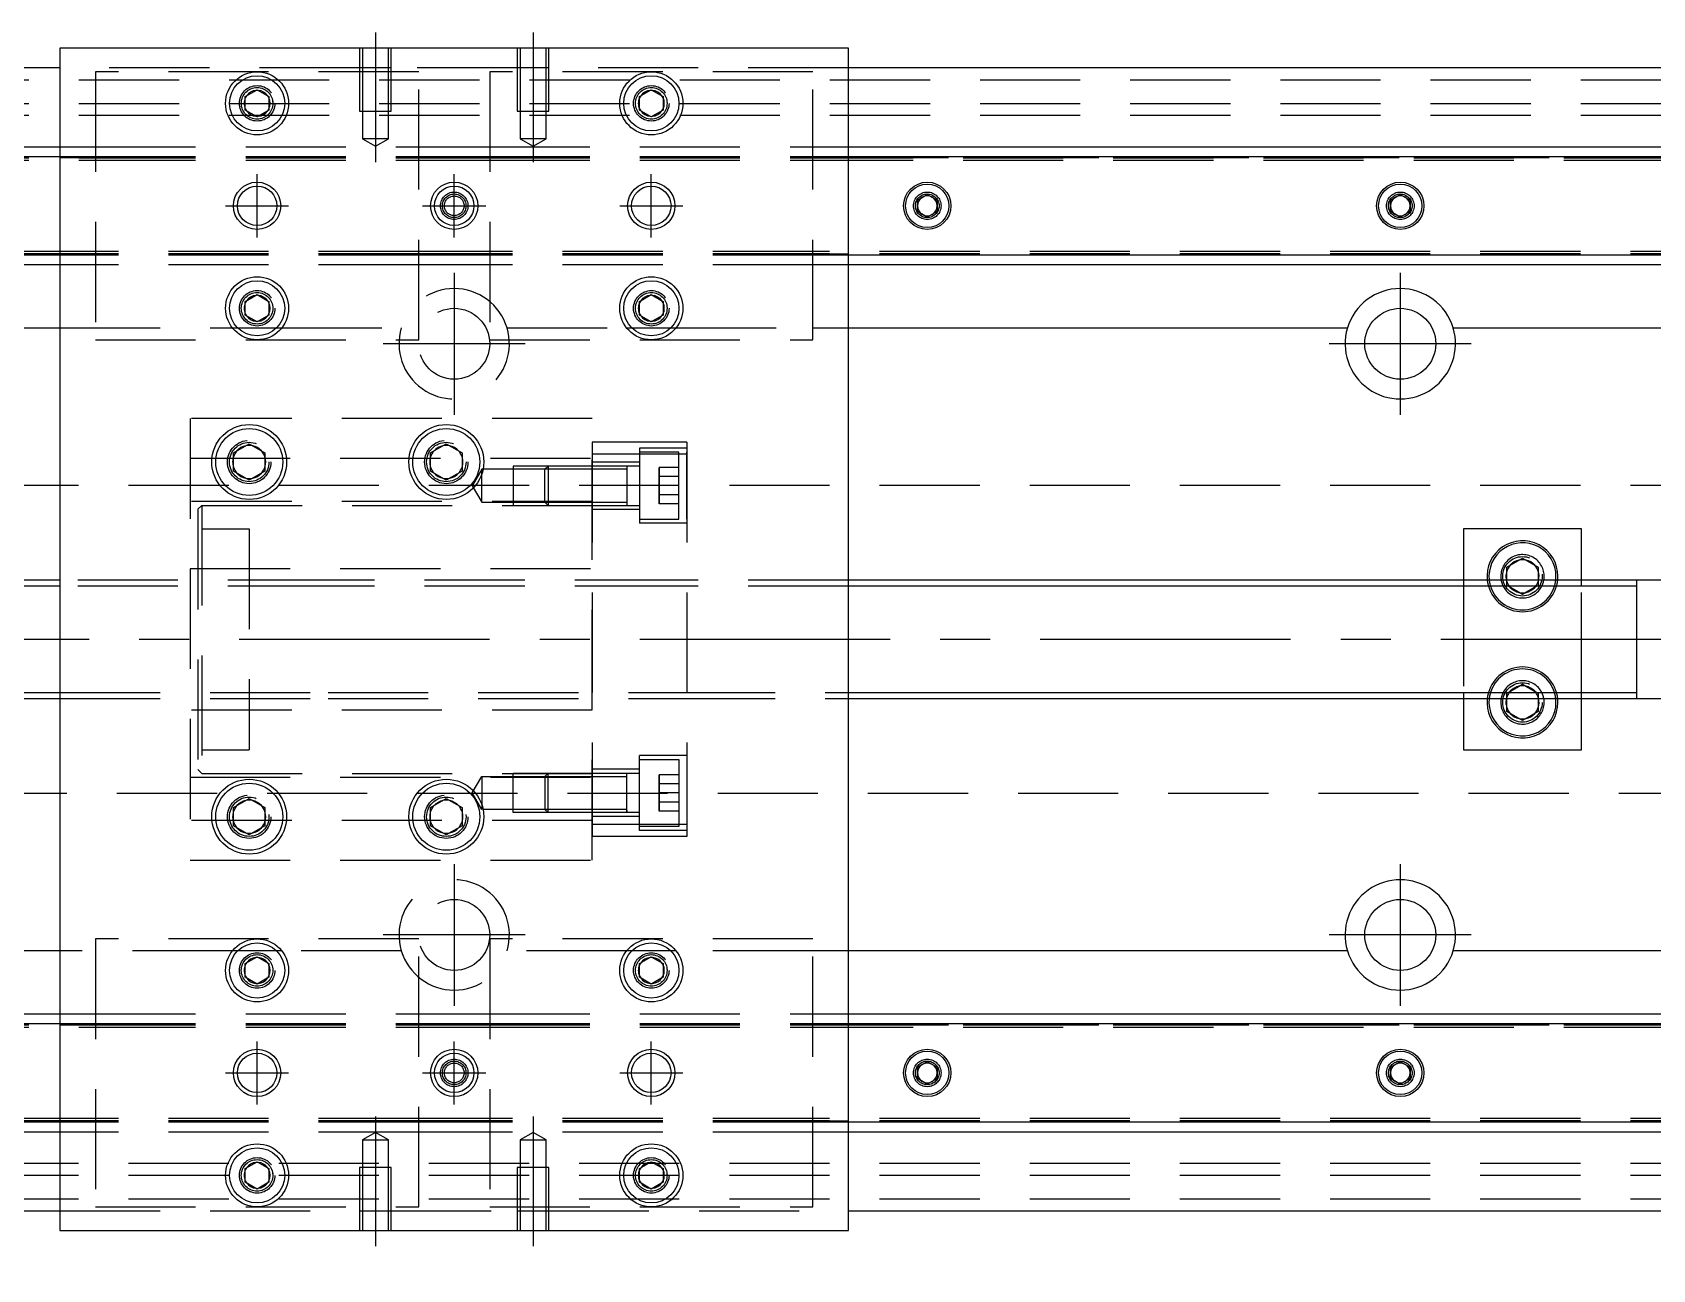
# Model space of a CAD drawing. Extents: x -10 to 605, y -262 to 77.
# Drawn here: x 146.5 to 352, y -80 to 77 of the extents above; entities that cross this region are included whole.
import ezdxf

# ---------------------------------------------------------------- set-up
doc = ezdxf.new("R2010")
doc.units = 0
doc.linetypes.add('CENTER', pattern=[50.8, 31.75, -6.35, 6.35, -6.35])
doc.linetypes.add('DASHED', pattern=[19.05, 12.7, -6.35])
doc.layers.get('0').update_dxf_attribs({"linetype": 'CONTINUOUS'})
doc.layers.add('CENTER', color=1, linetype='CENTER')

# ---------------------------------------------------------------- blocks, each defined once
blk = doc.blocks.new('A$C5D0E08E6')
at = {"layer": 'CENTER', "color": 1, "linetype": 'CENTER'}
for p, q in [((0, 84), (0, 66)), ((9, 75), (-9, 75)), ((0, 9), (0, -9)), ((9, 0), (-9, 0)), ((0, -148.95), (0, -180.95))]:
    blk.add_line(p, q, dxfattribs=at)

msp = doc.modelspace()

# ---------------------------------------------------------------- linework, layer by layer
at = {"color": 7, "linetype": 'CONTINUOUS'}
for p, q in [((150, 75), (150, -75)), ((250, 75), (150, 75)), ((250, -75), (250, 75)), ((150, 72.5), (0, 72.5)), ((400, 72.5), (250, 72.5)), ((173.5, 68.866026), (175, 69.73205)), ((173.5, 67.133974), (173.5, 68.866026)), ((175, 69.73205), (176.5, 68.866026)), ((176.5, 68.866026), (176.5, 67.133974)), ((223.5, 68.866026), (225, 69.73205)), ((223.5, 67.133974), (223.5, 68.866026)), ((225, 69.73205), (226.5, 68.866026)), ((226.5, 68.866026), (226.5, 67.133974)), ((175, 66.26795), (173.5, 67.133974)), ((176.5, 67.133974), (175, 66.26795)), ((225, 66.26795), (223.5, 67.133974)), ((226.5, 67.133974), (225, 66.26795)), ((0, 62.5), (150, 62.5)), ((250, 62.5), (400, 62.5)), ((0, 61.247728), (150, 61.247728)), ((250, 61.247728), (400, 61.247728)), ((258.75, 55.721688), (260, 56.443376)), ((258.75, 54.278312), (258.75, 55.721688)), ((260, 56.443376), (261.25, 55.721688)), ((261.25, 55.721688), (261.25, 54.278312)), ((318.75, 55.721688), (320, 56.443376)), ((318.75, 54.278312), (318.75, 55.721688)), ((320, 56.443376), (321.25, 55.721688)), ((321.25, 55.721688), (321.25, 54.278312)), ((260, 53.556624), (258.75, 54.278312)), ((261.25, 54.278312), (260, 53.556624)), ((320, 53.556624), (318.75, 54.278312)), ((321.25, 54.278312), (320, 53.556624)), ((150, 48.752272), (0, 48.752272)), ((150, 47.5), (0, 47.5)), ((400, 48.752272), (250, 48.752272)), ((400, 47.5), (250, 47.5)), ((173.5, 42.866026), (175, 43.73205)), ((175, 43.73205), (176.5, 42.866026)), ((223.5, 42.866026), (225, 43.73205)), ((225, 43.73205), (226.5, 42.866026)), ((173.5, 41.133974), (173.5, 42.866026)), ((175, 40.26795), (173.5, 41.133974)), ((176.5, 41.133974), (175, 40.26795)), ((176.5, 42.866026), (176.5, 41.133974)), ((223.5, 41.133974), (223.5, 42.866026)), ((225, 40.26795), (223.5, 41.133974)), ((226.5, 41.133974), (225, 40.26795)), ((226.5, 42.866026), (226.5, 41.133974)), ((86.708204, 39.5), (150, 39.5)), ((250, 39.5), (313.291796, 39.5)), ((326.708204, 39.5), (400, 39.5)), ((172, 23.6547), (174, 24.809402)), ((174, 24.809402), (176, 23.6547)), ((197, 23.6547), (199, 24.809402)), ((199, 24.809402), (201, 23.6547)), ((172, 21.3453), (172, 23.6547)), ((176, 23.6547), (176, 21.3453)), ((197, 21.3453), (197, 23.6547)), ((201, 23.6547), (201, 21.3453)), ((174, 20.190598), (172, 21.3453)), ((176, 21.3453), (174, 20.190598)), ((199, 20.190598), (197, 21.3453)), ((201, 21.3453), (199, 20.190598)), ((343, 14), (328, 14)), ((328, 14), (328, 7.5)), ((343, 7.5), (343, 14)), ((333.5, 9.1547), (335.5, 10.309402)), ((335.5, 10.309402), (337.5, 9.1547)), ((333.5, 7.5), (333.5, 9.1547)), ((337.5, 9.1547), (337.5, 7.5)), ((150, 7.5), (40.5, 7.5)), ((350, 7.5), (250, 7.5)), ((350, 7.5), (349.995, 7.5)), ((350, -7.500006), (350, 7.500006)), ((350, 6.75), (350, 7.500006)), ((350, 6.951128), (350, 7.5)), ((355, 7.5), (350, 7.5)), ((350.005, 7.5), (350, 7.5)), ((350, -6.951128), (350, 6.951128)), ((350, -6.75), (350, 6.75)), ((40.5, -7.5), (150, -7.5)), ((250, -7.5), (350, -7.5)), ((328, -7.5), (328, -14)), ((333.5, -9.1547), (333.5, -7.5)), ((337.5, -7.5), (337.5, -9.1547)), ((343, -14), (343, -7.5)), ((349.995, -7.5), (350, -7.5)), ((350, -7.500006), (350, -6.75)), ((350, -7.5), (350, -6.951128)), ((350, -7.5), (355, -7.5)), ((350, -7.5), (350.005, -7.5)), ((335.5, -10.309402), (333.5, -9.1547)), ((337.5, -9.1547), (335.5, -10.309402)), ((328, -14), (343, -14)), ((172, -21.3453), (174, -20.190598)), ((174, -20.190598), (176, -21.3453)), ((197, -21.3453), (199, -20.190598)), ((199, -20.190598), (201, -21.3453)), ((172, -23.6547), (172, -21.3453)), ((176, -21.3453), (176, -23.6547)), ((197, -23.6547), (197, -21.3453)), ((201, -21.3453), (201, -23.6547)), ((174, -24.809402), (172, -23.6547)), ((176, -23.6547), (174, -24.809402)), ((199, -24.809402), (197, -23.6547)), ((201, -23.6547), (199, -24.809402)), ((150, -39.5), (86.708204, -39.5)), ((173.5, -41.133974), (175, -40.26795)), ((175, -40.26795), (176.5, -41.133974)), ((223.5, -41.133974), (225, -40.26795)), ((225, -40.26795), (226.5, -41.133974)), ((313.291796, -39.5), (250, -39.5)), ((400, -39.5), (326.708204, -39.5)), ((173.5, -42.866026), (173.5, -41.133974)), ((175, -43.73205), (173.5, -42.866026)), ((176.5, -42.866026), (175, -43.73205)), ((176.5, -41.133974), (176.5, -42.866026)), ((223.5, -42.866026), (223.5, -41.133974)), ((225, -43.73205), (223.5, -42.866026)), ((226.5, -42.866026), (225, -43.73205)), ((226.5, -41.133974), (226.5, -42.866026)), ((0, -47.5), (150, -47.5)), ((0, -48.752272), (150, -48.752272)), ((250, -47.5), (400, -47.5)), ((250, -48.752272), (400, -48.752272)), ((258.75, -54.278312), (260, -53.556624)), ((258.75, -55.721688), (258.75, -54.278312)), ((260, -53.556624), (261.25, -54.278312)), ((261.25, -54.278312), (261.25, -55.721688)), ((318.75, -54.278312), (320, -53.556624)), ((318.75, -55.721688), (318.75, -54.278312)), ((320, -53.556624), (321.25, -54.278312)), ((321.25, -54.278312), (321.25, -55.721688)), ((260, -56.443376), (258.75, -55.721688)), ((261.25, -55.721688), (260, -56.443376)), ((320, -56.443376), (318.75, -55.721688)), ((321.25, -55.721688), (320, -56.443376)), ((150, -61.247728), (0, -61.247728)), ((400, -61.247728), (250, -61.247728)), ((150, -62.5), (0, -62.5)), ((400, -62.5), (250, -62.5)), ((173.5, -67.133974), (175, -66.26795)), ((173.5, -68.866026), (173.5, -67.133974)), ((175, -66.26795), (176.5, -67.133974)), ((176.5, -67.133974), (176.5, -68.866026)), ((223.5, -67.133974), (225, -66.26795)), ((223.5, -68.866026), (223.5, -67.133974)), ((225, -66.26795), (226.5, -67.133974)), ((226.5, -67.133974), (226.5, -68.866026)), ((175, -69.73205), (173.5, -68.866026)), ((176.5, -68.866026), (175, -69.73205)), ((225, -69.73205), (223.5, -68.866026)), ((226.5, -68.866026), (225, -69.73205)), ((0, -72.5), (150, -72.5)), ((250, -72.5), (400, -72.5)), ((150, -75), (250, -75))]:
    msp.add_line(p, q, dxfattribs=at)
at = {"color": 3, "linetype": 'DASHED'}
for p, q in [((188.000006, 75), (188.000006, 67)), ((188.35, 75), (188.35, 67)), ((191.65, 67), (191.65, 75)), ((191.999994, 67), (191.999994, 75)), ((208.000006, 75), (208.000006, 67)), ((208.35, 75), (208.35, 67)), ((211.65, 67), (211.65, 75)), ((211.999994, 67), (211.999994, 75)), ((188.000006, 72.5), (150, 72.5)), ((195.5, 72), (154.5, 72)), ((154.5, 72), (154.5, 38)), ((191.999994, 72.5), (188.000006, 72.5)), ((208.000006, 72.5), (191.999994, 72.5)), ((195.5, 38), (195.5, 72)), ((204.5, 72), (204.5, 38)), ((245.5, 72), (204.5, 72)), ((211.999994, 72.5), (208.000006, 72.5)), ((250, 72.5), (211.999994, 72.5)), ((245.5, 38), (245.5, 72)), ((0, 71), (400, 71)), ((0, 68), (400, 68)), ((176.973226, 68.326156), (177, 68)), ((226.973226, 68.326156), (227, 68)), ((0, 66.5), (400, 66.5)), ((188.000006, 67), (191.999994, 67)), ((188.35, 67), (188.35, 63.5)), ((191.65, 63.5), (191.65, 67)), ((208.000006, 67), (211.999994, 67)), ((208.35, 67), (208.35, 63.5)), ((211.65, 63.5), (211.65, 67)), ((150, 62.5), (154.5, 62.5)), ((154.5, 62.5), (195.5, 62.5)), ((191.65, 63.5), (188.35, 63.5)), ((188.35, 63.5), (190, 62.547372)), ((190, 62.547372), (191.65, 63.5)), ((195.5, 62.5), (204.5, 62.5)), ((204.5, 62.5), (245.5, 62.5)), ((211.65, 63.5), (208.35, 63.5)), ((208.35, 63.5), (210, 62.547372)), ((210, 62.547372), (211.65, 63.5)), ((245.5, 62.5), (250, 62.5)), ((0, 61.1147), (150, 61.1147)), ((0, 61.1), (154.5, 61.1)), ((0, 60.8), (154.5, 60.8)), ((150, 61.247728), (154.5, 61.247728)), ((150, 61.1147), (154.5, 61.1147)), ((154.5, 61.247728), (195.5, 61.247728)), ((154.5, 61.1147), (195.5, 61.1147)), ((154.5, 61.1), (195.5, 61.1)), ((154.5, 60.8), (195.5, 60.8)), ((195.5, 61.247728), (204.5, 61.247728)), ((195.5, 61.1147), (204.5, 61.1147)), ((195.5, 61.1), (204.5, 61.1)), ((195.5, 60.8), (204.5, 60.8)), ((204.5, 61.247728), (245.5, 61.247728)), ((204.5, 61.1147), (245.5, 61.1147)), ((204.5, 61.1), (245.5, 61.1)), ((204.5, 60.8), (245.5, 60.8)), ((245.5, 61.247728), (250, 61.247728)), ((245.5, 61.1147), (250, 61.1147)), ((245.5, 61.1), (400, 61.1)), ((245.5, 60.8), (400, 60.8)), ((250, 61.1147), (400, 61.1147)), ((258.5, 55), (258.52041, 55.24661)), ((318.5, 55), (318.52041, 55.24661)), ((154.5, 49.2), (0, 49.2)), ((154.5, 48.9), (0, 48.9)), ((150, 48.8853), (0, 48.8853)), ((154.5, 48.8853), (150, 48.8853)), ((154.5, 48.752272), (150, 48.752272)), ((154.5, 47.5), (150, 47.5)), ((195.5, 49.2), (154.5, 49.2)), ((195.5, 48.9), (154.5, 48.9)), ((195.5, 48.8853), (154.5, 48.8853)), ((195.5, 48.752272), (154.5, 48.752272)), ((195.5, 47.5), (154.5, 47.5)), ((204.5, 49.2), (195.5, 49.2)), ((204.5, 48.9), (195.5, 48.9)), ((204.5, 48.8853), (195.5, 48.8853)), ((204.5, 48.752272), (195.5, 48.752272)), ((204.5, 47.5), (195.5, 47.5)), ((245.5, 49.2), (204.5, 49.2)), ((245.5, 48.9), (204.5, 48.9)), ((245.5, 48.8853), (204.5, 48.8853)), ((245.5, 48.752272), (204.5, 48.752272)), ((245.5, 47.5), (204.5, 47.5)), ((400, 49.2), (245.5, 49.2)), ((400, 48.9), (245.5, 48.9)), ((250, 48.8853), (245.5, 48.8853)), ((250, 48.752272), (245.5, 48.752272)), ((250, 47.5), (245.5, 47.5)), ((400, 48.8853), (250, 48.8853)), ((173, 42), (173.030168, 42.346066)), ((226.973226, 42.326156), (227, 42)), ((150, 39.5), (171.877502, 39.5)), ((171.877502, 39.5), (172.55051, 39.5)), ((172.55051, 39.5), (177.44949, 39.5)), ((177.44949, 39.5), (178.122498, 39.5)), ((178.122498, 39.5), (193.291796, 39.5)), ((206.708204, 39.5), (221.877502, 39.5)), ((221.877502, 39.5), (222.55051, 39.5)), ((222.55051, 39.5), (227.44949, 39.5)), ((227.44949, 39.5), (228.122498, 39.5)), ((228.122498, 39.5), (245.5, 39.5)), ((245.5, 39.5), (250, 39.5)), ((154.5, 38), (195.5, 38)), ((204.5, 38), (245.5, 38)), ((166.5, 28), (166.5, -28)), ((217.5, 28), (166.5, 28)), ((217.5, -28), (217.5, 28)), ((217.5, 25), (217.5, -25)), ((229.5, 25), (217.5, 25)), ((229.5, 25), (229.5, -25)), ((166.5, 23), (217.5, 23)), ((171.5, 22.5), (171.512884, 22.753488)), ((196.5, 22.5), (196.52689, 22.865682)), ((229.5, 23.49468), (217.5, 23.49468)), ((223.5, 24.235572), (223.5, 14.735572)), ((229.5, 24.235572), (223.5, 24.235572)), ((228.5, 23.735571), (223.5, 23.735571)), ((228.5, 15.235572), (228.5, 23.735572)), ((229.5, 15.235571), (229.5, 23.735571)), ((203.500001, 21.585571), (202.287565, 19.485571)), ((209.4, 21.585571), (203.5, 21.585571)), ((203.500001, 17.385571), (203.500001, 21.585571)), ((212.4, 21.985565), (207.5, 21.985565)), ((207.5, 21.971141), (207.5, 16.985576)), ((212, 21.585571), (209.4, 21.585571)), ((211.9, 21.985571), (211.5, 21.585571)), ((211.5, 17.385571), (211.5, 21.585571)), ((211.9, 21.985571), (211.9, 16.985571)), ((221.9, 21.585571), (212, 21.585571)), ((223.5, 21.985565), (212.4, 21.985565)), ((223.5, 22.485571), (217.5, 22.485571)), ((221.9, 21.985571), (221.9, 16.985571)), ((226, 20.640272), (226, 21.794972)), ((226, 21.794972), (226, 20.640272)), ((228.5, 21.794972), (226, 21.794972)), ((228.5, 20.640272), (226, 20.640272)), ((226, 18.330872), (226, 20.640272)), ((226, 20.640272), (226, 18.330872)), ((400, 19.5), (61.969694, 19.5)), ((202.287565, 19.485571), (203.500001, 17.385571)), ((217.5, 17.5), (166.5, 17.5)), ((167.5, 16.5), (168, 17)), ((167.5, 16.5), (167.5, -16.5)), ((168, 17), (218, 17)), ((168, 17), (168, -17)), ((203.500001, 17.385571), (209.4, 17.385571)), ((207.5, 16.985575), (212.4, 16.985575)), ((209.4, 17.385571), (212, 17.385571)), ((211.5, 17.385571), (211.9, 16.985571)), ((212, 17.385571), (221.9, 17.385571)), ((212.4, 16.985575), (223.5, 16.985575)), ((223.5, 16.485571), (217.5, 16.485571)), ((228.5, 18.330872), (226, 18.330872)), ((226, 17.17617), (226, 18.330872)), ((226, 18.330872), (226, 17.17617)), ((228.5, 17.17617), (226, 17.17617)), ((223.5, 15.235572), (228.5, 15.235572)), ((229.5, 14.735572), (223.5, 14.735572)), ((168, 14), (174, 14)), ((174, 14), (174, -14)), ((166.5, 9), (217.5, 9)), ((337.983582, 8.286038), (338, 8)), ((184, 7.5), (150, 7.5)), ((184, 6.75), (150, 6.75)), ((228, 7.5), (184, 7.5)), ((228, 6.75), (184, 6.75)), ((250, 7.5), (228, 7.5)), ((250, 6.75), (228, 6.75)), ((328, 7.5), (328, 6.75)), ((328, 6.75), (328, -6.75)), ((333.5, 6.8453), (333.5, 7.5)), ((333.665064, 6.75), (333.5, 6.8453)), ((335.5, 5.690598), (333.665064, 6.75)), ((337.334936, 6.75), (335.5, 5.690598)), ((337.5, 6.8453), (337.334936, 6.75)), ((337.5, 7.5), (337.5, 6.8453)), ((343, 6.75), (343, 7.5)), ((343, -6.75), (343, 6.75)), ((333.665064, -6.75), (335.5, -5.690598)), ((335.5, -5.690598), (337.334936, -6.75)), ((150, -6.75), (184, -6.75)), ((150, -7.5), (184, -7.5)), ((184, -6.75), (228, -6.75)), ((184, -7.5), (228, -7.5)), ((228, -6.75), (250, -6.75)), ((228, -7.5), (250, -7.5)), ((328, -6.75), (328, -7.5)), ((333, -8), (333.018502, -7.696412)), ((333.5, -6.8453), (333.665064, -6.75)), ((333.5, -7.5), (333.5, -6.8453)), ((337.334936, -6.75), (337.5, -6.8453)), ((337.5, -6.8453), (337.5, -7.5)), ((343, -7.5), (343, -6.75)), ((217.5, -9), (166.5, -9)), ((168, -14), (174, -14)), ((223.5, -24.235572), (223.5, -14.735572)), ((229.5, -14.735572), (223.5, -14.735572)), ((223.5, -15.235571), (228.5, -15.235571)), ((228.5, -15.235571), (228.5, -23.735571)), ((166.5, -17.5), (217.5, -17.5)), ((168, -17), (167.5, -16.5)), ((168, -17), (217.5, -17)), ((202.287565, -19.485571), (203.500001, -17.385571)), ((203.500001, -17.385571), (203.500001, -21.585571)), ((203.500001, -17.385571), (209.4, -17.385571)), ((207.5, -21.985566), (207.5, -16.985575)), ((207.5, -16.985575), (212.4, -16.985575)), ((209.4, -17.385571), (212, -17.385571)), ((211.499979, -17.385571), (211.899979, -16.985571)), ((211.499979, -17.385571), (211.499979, -21.585571)), ((211.899979, -21.985571), (211.899979, -16.985571)), ((212, -17.385571), (221.9, -17.385572)), ((212.4, -16.985575), (223.5, -16.985575)), ((223.5, -16.485572), (217.5, -16.485572)), ((221.9, -21.985571), (221.9, -16.985571)), ((226, -18.330872), (226, -17.17617)), ((226, -17.17617), (226, -18.330872)), ((228.5, -17.17617), (226, -17.17617)), ((228.5, -18.330872), (226, -18.330872)), ((226, -20.640272), (226, -18.330872)), ((226, -18.330872), (226, -20.640272)), ((61.969694, -19.5), (400, -19.5)), ((203.500001, -21.585571), (202.287565, -19.485571)), ((228.5, -19.485571), (226, -19.485571)), ((176.483582, -22.213962), (176.5, -22.5)), ((201.483582, -22.213962), (201.5, -22.5)), ((209.4, -21.585571), (203.66115, -21.585571)), ((212.4, -21.985565), (207.5, -21.985565)), ((212, -21.585571), (209.4, -21.585571)), ((211.899979, -21.985571), (211.499979, -21.585571)), ((221.9, -21.585571), (212, -21.585571)), ((223.5, -21.985565), (212.4, -21.985565)), ((223.5, -22.485572), (217.5, -22.485572)), ((221.9, -21.728173), (221.9, -21.985571)), ((228.5, -20.640272), (226, -20.640272)), ((226, -21.794972), (226, -20.640272)), ((226, -20.640272), (226, -21.794972)), ((228.5, -21.794972), (226, -21.794972)), ((217.5, -23), (166.5, -23)), ((229.5, -23.49468), (217.5, -23.49468)), ((228.5, -23.735571), (223.5, -23.735571)), ((229.5, -24.235572), (223.5, -24.235572)), ((229.5, -25), (217.5, -25)), ((166.5, -28), (217.5, -28)), ((195.5, -38), (154.5, -38)), ((154.5, -38), (154.5, -72)), ((195.5, -72), (195.5, -38)), ((245.5, -38), (204.5, -38)), ((204.5, -38), (204.5, -72)), ((245.5, -72), (245.5, -38)), ((171.877502, -39.5), (150, -39.5)), ((172.55051, -39.5), (171.877502, -39.5)), ((177.44949, -39.5), (172.55051, -39.5)), ((178.122498, -39.5), (177.44949, -39.5)), ((193.291796, -39.5), (178.122498, -39.5)), ((221.877502, -39.5), (206.708204, -39.5)), ((222.55051, -39.5), (221.877502, -39.5)), ((227.44949, -39.5), (222.55051, -39.5)), ((228.122498, -39.5), (227.44949, -39.5)), ((245.5, -39.5), (228.122498, -39.5)), ((250, -39.5), (245.5, -39.5)), ((173, -42), (173.030168, -41.653934)), ((226.973226, -41.673844), (227, -42)), ((0, -48.8853), (150, -48.8853)), ((0, -48.9), (154.5, -48.9)), ((0, -49.2), (154.5, -49.2)), ((150, -47.5), (154.5, -47.5)), ((150, -48.752272), (154.5, -48.752272)), ((150, -48.8853), (154.5, -48.8853)), ((154.5, -47.5), (195.5, -47.5)), ((154.5, -48.752272), (195.5, -48.752272)), ((154.5, -48.8853), (195.5, -48.8853)), ((154.5, -48.9), (195.5, -48.9)), ((154.5, -49.2), (195.5, -49.2)), ((195.5, -47.5), (204.5, -47.5)), ((195.5, -48.752272), (204.5, -48.752272)), ((195.5, -48.8853), (204.5, -48.8853)), ((195.5, -48.9), (204.5, -48.9)), ((195.5, -49.2), (204.5, -49.2)), ((204.5, -47.5), (245.5, -47.5)), ((204.5, -48.752272), (245.5, -48.752272)), ((204.5, -48.8853), (245.5, -48.8853)), ((204.5, -48.9), (245.5, -48.9)), ((204.5, -49.2), (245.5, -49.2)), ((245.5, -47.5), (250, -47.5)), ((245.5, -48.752272), (250, -48.752272)), ((245.5, -48.8853), (250, -48.8853)), ((245.5, -48.9), (400, -48.9)), ((245.5, -49.2), (400, -49.2)), ((250, -48.8853), (400, -48.8853)), ((261.477374, -54.74045), (261.5, -55)), ((321.477374, -54.74045), (321.5, -55)), ((154.5, -60.8), (0, -60.8)), ((154.5, -61.1), (0, -61.1)), ((150, -61.1147), (0, -61.1147)), ((154.5, -61.1147), (150, -61.1147)), ((154.5, -61.247728), (150, -61.247728)), ((195.5, -60.8), (154.5, -60.8)), ((195.5, -61.1), (154.5, -61.1)), ((195.5, -61.1147), (154.5, -61.1147)), ((195.5, -61.247728), (154.5, -61.247728)), ((204.5, -60.8), (195.5, -60.8)), ((204.5, -61.1), (195.5, -61.1)), ((204.5, -61.1147), (195.5, -61.1147)), ((204.5, -61.247728), (195.5, -61.247728)), ((245.5, -60.8), (204.5, -60.8)), ((245.5, -61.1), (204.5, -61.1)), ((245.5, -61.1147), (204.5, -61.1147)), ((245.5, -61.247728), (204.5, -61.247728)), ((400, -60.8), (245.5, -60.8)), ((400, -61.1), (245.5, -61.1)), ((250, -61.1147), (245.5, -61.1147)), ((250, -61.247728), (245.5, -61.247728)), ((400, -61.1147), (250, -61.1147)), ((154.5, -62.5), (150, -62.5)), ((195.5, -62.5), (154.5, -62.5)), ((190, -62.547372), (188.35, -63.5)), ((188.35, -63.5), (190, -63.5)), ((188.35, -63.5), (188.35, -67)), ((191.65, -63.5), (190, -62.547372)), ((190, -63.5), (191.65, -63.5)), ((191.65, -67), (191.65, -63.5)), ((204.5, -62.5), (195.5, -62.5)), ((245.5, -62.5), (204.5, -62.5)), ((210, -62.547372), (208.35, -63.5)), ((208.35, -63.5), (210, -63.5)), ((208.35, -63.5), (208.35, -67)), ((211.65, -63.5), (210, -62.547372)), ((210, -63.5), (211.65, -63.5)), ((211.65, -67), (211.65, -63.5)), ((250, -62.5), (245.5, -62.5)), ((400, -66.5), (0, -66.5)), ((176.973226, -67.673844), (177, -68)), ((191.999994, -67), (188.000006, -67)), ((188.000006, -67), (188.000006, -75)), ((188.35, -67), (188.35, -75)), ((191.65, -75), (191.65, -67)), ((191.999994, -75), (191.999994, -67)), ((211.999994, -67), (208.000006, -67)), ((208.000006, -67), (208.000006, -75)), ((208.35, -67), (208.35, -75)), ((211.65, -75), (211.65, -67)), ((211.999994, -75), (211.999994, -67)), ((226.973226, -67.673844), (227, -68)), ((400, -68), (0, -68)), ((400, -71), (0, -71)), ((150, -72.5), (188.000006, -72.5)), ((154.5, -72), (195.5, -72)), ((188.000006, -72.5), (191.999994, -72.5)), ((191.999994, -72.5), (208.000006, -72.5)), ((204.5, -72), (245.5, -72)), ((208.000006, -72.5), (211.999994, -72.5)), ((211.999994, -72.5), (250, -72.5))]:
    msp.add_line(p, q, dxfattribs=at)
at = {"color": 3, "linetype": 'CONTINUOUS'}
for p, q in [((150, 6.75), (40.5, 6.75)), ((350, 6.75), (250, 6.75)), ((40.5, -6.75), (150, -6.75)), ((250, -6.75), (350, -6.75))]:
    msp.add_line(p, q, dxfattribs=at)
at = {"color": 7, "linetype": 'CONTINUOUS'}
for centre, radius in [((175, 68), 4), ((225, 68), 4), ((175, 68), 3.5), ((225, 68), 3.5), ((200, 55), 3), ((260, 55), 3), ((260, 55), 2.75), ((320, 55), 3), ((320, 55), 2.75), ((175, 55), 2.5), ((200, 55), 2.5), ((225, 55), 2.5), ((175, 42), 4), ((175, 42), 3.5), ((225, 42), 4), ((225, 42), 3.5), ((320, 37.5), 4.5), ((174, 22.5), 4.75), ((174, 22.5), 4.25), ((199, 22.5), 4.75), ((199, 22.5), 4.25), ((174, -22.5), 4.75), ((174, -22.5), 4.25), ((199, -22.5), 4.75), ((199, -22.5), 4.25), ((320, -37.5), 4.5), ((175, -42), 4), ((175, -42), 3.5), ((225, -42), 4), ((225, -42), 3.5), ((175, -55), 2.5), ((200, -55), 3), ((200, -55), 2.5), ((225, -55), 2.5), ((260, -55), 3), ((260, -55), 2.75), ((320, -55), 3), ((320, -55), 2.75), ((175, -68), 4), ((175, -68), 3.5), ((225, -68), 4), ((225, -68), 3.5)]:
    msp.add_circle(centre, radius, dxfattribs=at)
at = {"color": 3, "linetype": 'DASHED'}
for centre, radius in [((175, 68), 2.25), ((175, 68), 2), ((225, 68), 2.25), ((225, 68), 2), ((200, 55), 1.75), ((200, 55), 1.5), ((200, 55), 1.25), ((260, 55), 1.75), ((260, 55), 1.5), ((320, 55), 1.75), ((320, 55), 1.5), ((175, 42), 2.25), ((175, 42), 2), ((225, 42), 2.25), ((225, 42), 2), ((200, 37.5), 4.5), ((174, 22.5), 2.75), ((174, 22.5), 2.5), ((199, 22.5), 2.75), ((199, 22.5), 2.5), ((335.5, 8), 2.5), ((335.5, -8), 2.5), ((174, -22.5), 2.75), ((174, -22.5), 2.5), ((199, -22.5), 2.75), ((199, -22.5), 2.5), ((200, -37.5), 4.5), ((175, -42), 2.25), ((175, -42), 2), ((225, -42), 2.25), ((225, -42), 2), ((200, -55), 1.75), ((260, -55), 1.75), ((320, -55), 1.75), ((200, -55), 1.5), ((200, -55), 1.25), ((260, -55), 1.5), ((320, -55), 1.5), ((175, -68), 2.25), ((225, -68), 2.25), ((175, -68), 2), ((225, -68), 2)]:
    msp.add_circle(centre, radius, dxfattribs=at)
at = {"color": 3, "linetype": 'CONTINUOUS'}
for centre in [(175, 55), (225, 55), (175, -55), (225, -55)]:
    msp.add_circle(centre, 3, dxfattribs=at)
at = {"color": 7, "linetype": 'CONTINUOUS'}
for centre, radius, start, end in [((175, 68), 1.65, 155.380023, 180), ((175, 68), 1.65, 180, 204.619977), ((175, 68), 1.65, 144.619977, 155.380023), ((175, 68), 1.65, 95.380023, 144.619977), ((175, 68), 1.65, 84.619977, 95.380023), ((175, 68), 1.65, 35.380023, 84.619977), ((175, 68), 1.65, 24.619977, 35.380023), ((175, 68), 1.65, 335.380023, 24.619977), ((225, 68), 1.65, 155.380023, 180), ((225, 68), 1.65, 180, 204.619977), ((225, 68), 1.65, 144.619977, 155.380023), ((225, 68), 1.65, 95.380023, 144.619977), ((225, 68), 1.65, 84.619977, 95.380023), ((225, 68), 1.65, 35.380023, 84.619977), ((225, 68), 1.65, 24.619977, 35.380023), ((225, 68), 1.65, 335.380023, 24.619977), ((175, 68), 1.65, 204.619977, 215.380023), ((175, 68), 1.65, 215.380023, 264.619977), ((175, 68), 1.65, 264.619977, 275.380023), ((175, 68), 1.65, 275.380023, 324.619977), ((175, 68), 1.65, 324.619977, 335.380023), ((225, 68), 1.65, 204.619977, 215.380023), ((225, 68), 1.65, 215.380023, 264.619977), ((225, 68), 1.65, 264.619977, 275.380023), ((225, 68), 1.65, 275.380023, 324.619977), ((225, 68), 1.65, 324.619977, 335.380023), ((260, 55), 1.25, 120, 180), ((260, 55), 1.25, 60, 120), ((260, 55), 1.25, 0, 60), ((320, 55), 1.25, 120, 180), ((320, 55), 1.25, 60, 120), ((320, 55), 1.25, 0, 60), ((260, 55), 1.25, 180, 240), ((260, 55), 1.25, 240, 300), ((260, 55), 1.25, 300, 0), ((320, 55), 1.25, 180, 240), ((320, 55), 1.25, 240, 300), ((320, 55), 1.25, 300, 0), ((175, 42), 1.65, 95.380023, 144.619977), ((175, 42), 1.65, 84.619977, 95.380023), ((175, 42), 1.65, 35.380023, 84.619977), ((225, 42), 1.65, 95.380023, 144.619977), ((225, 42), 1.65, 84.619977, 95.380023), ((225, 42), 1.65, 35.380023, 84.619977), ((320, 37.5), 7, 16.60155, 163.39845), ((175, 42), 1.65, 155.380023, 180), ((175, 42), 1.65, 180, 204.619977), ((175, 42), 1.65, 144.619977, 155.380023), ((175, 42), 1.65, 204.619977, 215.380023), ((175, 42), 1.65, 24.619977, 35.380023), ((175, 42), 1.65, 324.619977, 335.380023), ((175, 42), 1.65, 335.380023, 24.619977), ((225, 42), 1.65, 155.380023, 180), ((225, 42), 1.65, 180, 204.619977), ((225, 42), 1.65, 144.619977, 155.380023), ((225, 42), 1.65, 204.619977, 215.380023), ((225, 42), 1.65, 24.619977, 35.380023), ((225, 42), 1.65, 324.619977, 335.380023), ((225, 42), 1.65, 335.380023, 24.619977), ((175, 42), 1.65, 215.380023, 264.619977), ((175, 42), 1.65, 264.619977, 275.380023), ((175, 42), 1.65, 275.380023, 324.619977), ((225, 42), 1.65, 215.380023, 264.619977), ((225, 42), 1.65, 264.619977, 275.380023), ((225, 42), 1.65, 275.380023, 324.619977), ((320, 37.5), 7, 163.39845, 16.60155), ((174, 22.5), 2.1, 162.24721, 180), ((174, 22.5), 2.1, 137.75279, 162.24721), ((174, 22.5), 2.1, 102.24721, 137.75279), ((174, 22.5), 2.1, 77.75279, 102.24721), ((174, 22.5), 2.1, 42.24721, 77.75279), ((174, 22.5), 2.1, 17.75279, 42.24721), ((174, 22.5), 2.1, 342.24721, 17.75279), ((199, 22.5), 2.1, 162.24721, 180), ((199, 22.5), 2.1, 137.75279, 162.24721), ((199, 22.5), 2.1, 102.24721, 137.75279), ((199, 22.5), 2.1, 77.75279, 102.24721), ((199, 22.5), 2.1, 42.24721, 77.75279), ((199, 22.5), 2.1, 17.75279, 42.24721), ((199, 22.5), 2.1, 342.24721, 17.75279), ((174, 22.5), 2.1, 180, 197.75279), ((174, 22.5), 2.1, 197.75279, 222.24721), ((174, 22.5), 2.1, 222.24721, 257.75279), ((174, 22.5), 2.1, 282.24721, 317.75279), ((174, 22.5), 2.1, 317.75279, 342.24721), ((199, 22.5), 2.1, 180, 197.75279), ((199, 22.5), 2.1, 197.75279, 222.24721), ((199, 22.5), 2.1, 222.24721, 257.75279), ((199, 22.5), 2.1, 282.24721, 317.75279), ((199, 22.5), 2.1, 317.75279, 342.24721), ((174, 22.5), 2.1, 257.75279, 282.24721), ((199, 22.5), 2.1, 257.75279, 282.24721), ((335.5, 8), 4.5, 0, 186.37937), ((335.5, 8), 4.25, 0, 186.756327), ((335.5, 8), 2.1, 162.24721, 180), ((335.5, 8), 2.1, 137.75279, 162.24721), ((335.5, 8), 2.1, 102.24721, 137.75279), ((335.5, 8), 2.1, 77.75279, 102.24721), ((335.5, 8), 2.1, 42.24721, 77.75279), ((335.5, 8), 2.1, 17.75279, 42.24721), ((335.5, 8), 2.1, 346.225853, 17.75279), ((335.5, 8), 2.1, 180, 193.774147), ((335.5, 8), 2.1, 193.774147, 197.75279), ((335.5, 8), 2.1, 197.75279, 216.529607), ((335.5, 8), 2.1, 216.529607, 222.24721), ((335.5, 8), 2.1, 222.24721, 257.75279), ((335.5, 8), 2.1, 282.24721, 317.75279), ((335.5, 8), 2.1, 317.75279, 323.470393), ((335.5, 8), 2.1, 323.470393, 342.24721), ((335.5, 8), 2.1, 342.24721, 346.225853), ((335.5, 8), 4.25, 353.243673, 0), ((335.5, 8), 4.5, 353.62063, 0), ((335.5, 8), 2.1, 257.75279, 282.24721), ((335.5, -8), 2.1, 102.24721, 137.75279), ((335.5, -8), 2.1, 77.75279, 102.24721), ((335.5, -8), 2.1, 42.24721, 77.75279), ((335.5, -8), 4.5, 173.62063, 0), ((335.5, -8), 4.25, 173.243673, 0), ((335.5, -8), 2.1, 166.225853, 180), ((335.5, -8), 2.1, 180, 197.75279), ((335.5, -8), 2.1, 162.24721, 166.225853), ((335.5, -8), 2.1, 143.470393, 162.24721), ((335.5, -8), 2.1, 137.75279, 143.470393), ((335.5, -8), 2.1, 36.529607, 42.24721), ((335.5, -8), 2.1, 17.75279, 36.529607), ((335.5, -8), 2.1, 13.774147, 17.75279), ((335.5, -8), 2.1, 342.24721, 13.774147), ((335.5, -8), 4.25, 0, 6.756327), ((335.5, -8), 4.5, 0, 6.37937), ((335.5, -8), 2.1, 197.75279, 222.24721), ((335.5, -8), 2.1, 222.24721, 257.75279), ((335.5, -8), 2.1, 257.75279, 282.24721), ((335.5, -8), 2.1, 282.24721, 317.75279), ((335.5, -8), 2.1, 317.75279, 342.24721), ((174, -22.5), 2.1, 102.24721, 137.75279), ((174, -22.5), 2.1, 77.75279, 102.24721), ((174, -22.5), 2.1, 42.24721, 77.75279), ((199, -22.5), 2.1, 102.24721, 137.75279), ((199, -22.5), 2.1, 77.75279, 102.24721), ((199, -22.5), 2.1, 42.24721, 77.75279), ((174, -22.5), 2.1, 162.24721, 180), ((174, -22.5), 2.1, 180, 197.75279), ((174, -22.5), 2.1, 137.75279, 162.24721), ((174, -22.5), 2.1, 17.75279, 42.24721), ((174, -22.5), 2.1, 342.24721, 17.75279), ((199, -22.5), 2.1, 162.24721, 180), ((199, -22.5), 2.1, 180, 197.75279), ((199, -22.5), 2.1, 137.75279, 162.24721), ((199, -22.5), 2.1, 17.75279, 42.24721), ((199, -22.5), 2.1, 342.24721, 17.75279), ((174, -22.5), 2.1, 197.75279, 222.24721), ((174, -22.5), 2.1, 222.24721, 257.75279), ((174, -22.5), 2.1, 257.75279, 282.24721), ((174, -22.5), 2.1, 282.24721, 317.75279), ((174, -22.5), 2.1, 317.75279, 342.24721), ((199, -22.5), 2.1, 197.75279, 222.24721), ((199, -22.5), 2.1, 222.24721, 257.75279), ((199, -22.5), 2.1, 257.75279, 282.24721), ((199, -22.5), 2.1, 282.24721, 317.75279), ((199, -22.5), 2.1, 317.75279, 342.24721), ((320, -37.5), 7, 343.39845, 196.60155), ((175, -42), 1.65, 144.619977, 155.380023), ((175, -42), 1.65, 95.380023, 144.619977), ((175, -42), 1.65, 84.619977, 95.380023), ((175, -42), 1.65, 35.380023, 84.619977), ((175, -42), 1.65, 24.619977, 35.380023), ((225, -42), 1.65, 144.619977, 155.380023), ((225, -42), 1.65, 95.380023, 144.619977), ((225, -42), 1.65, 84.619977, 95.380023), ((225, -42), 1.65, 35.380023, 84.619977), ((225, -42), 1.65, 24.619977, 35.380023), ((320, -37.5), 7, 196.60155, 343.39845), ((175, -42), 1.65, 155.380023, 180), ((175, -42), 1.65, 180, 204.619977), ((175, -42), 1.65, 204.619977, 215.380023), ((175, -42), 1.65, 215.380023, 264.619977), ((175, -42), 1.65, 275.380023, 324.619977), ((175, -42), 1.65, 324.619977, 335.380023), ((175, -42), 1.65, 335.380023, 24.619977), ((225, -42), 1.65, 155.380023, 180), ((225, -42), 1.65, 180, 204.619977), ((225, -42), 1.65, 204.619977, 215.380023), ((225, -42), 1.65, 215.380023, 264.619977), ((225, -42), 1.65, 275.380023, 324.619977), ((225, -42), 1.65, 324.619977, 335.380023), ((225, -42), 1.65, 335.380023, 24.619977), ((175, -42), 1.65, 264.619977, 275.380023), ((225, -42), 1.65, 264.619977, 275.380023), ((260, -55), 1.25, 120, 180), ((260, -55), 1.25, 180, 240), ((260, -55), 1.25, 60, 120), ((260, -55), 1.25, 0, 60), ((260, -55), 1.25, 300, 0), ((320, -55), 1.25, 120, 180), ((320, -55), 1.25, 180, 240), ((320, -55), 1.25, 60, 120), ((320, -55), 1.25, 0, 60), ((320, -55), 1.25, 300, 0), ((260, -55), 1.25, 240, 300), ((320, -55), 1.25, 240, 300), ((175, -68), 1.65, 155.380023, 180), ((175, -68), 1.65, 144.619977, 155.380023), ((175, -68), 1.65, 95.380023, 144.619977), ((175, -68), 1.65, 84.619977, 95.380023), ((175, -68), 1.65, 35.380023, 84.619977), ((175, -68), 1.65, 24.619977, 35.380023), ((175, -68), 1.65, 335.380023, 24.619977), ((225, -68), 1.65, 155.380023, 180), ((225, -68), 1.65, 144.619977, 155.380023), ((225, -68), 1.65, 95.380023, 144.619977), ((225, -68), 1.65, 84.619977, 95.380023), ((225, -68), 1.65, 35.380023, 84.619977), ((225, -68), 1.65, 24.619977, 35.380023), ((225, -68), 1.65, 335.380023, 24.619977), ((175, -68), 1.65, 180, 204.619977), ((175, -68), 1.65, 204.619977, 215.380023), ((175, -68), 1.65, 215.380023, 264.619977), ((175, -68), 1.65, 264.619977, 275.380023), ((175, -68), 1.65, 275.380023, 324.619977), ((175, -68), 1.65, 324.619977, 335.380023), ((225, -68), 1.65, 180, 204.619977), ((225, -68), 1.65, 204.619977, 215.380023), ((225, -68), 1.65, 215.380023, 264.619977), ((225, -68), 1.65, 264.619977, 275.380023), ((225, -68), 1.65, 275.380023, 324.619977), ((225, -68), 1.65, 324.619977, 335.380023)]:
    msp.add_arc(centre, radius, start, end, dxfattribs=at)
at = {"color": 3, "linetype": 'DASHED'}
for centre, radius, start, end in [((200, 37.5), 7, 16.60155, 163.39845), ((200, 37.5), 7, 163.39845, 16.60155), ((335.5, 8), 2.75, 349.524318, 180), ((335.5, 8), 4.5, 186.37937, 196.12762), ((335.5, 8), 4.5, 196.12762, 343.87238), ((335.5, 8), 4.25, 186.756327, 197.104635), ((335.5, 8), 4.25, 197.104635, 342.895365), ((335.5, 8), 2.75, 180, 190.475682), ((335.5, 8), 2.75, 190.475682, 207.035692), ((335.5, 8), 2.75, 207.035692, 332.964308), ((335.5, 8), 2.75, 332.964308, 349.524318), ((335.5, 8), 4.25, 342.895365, 353.243673), ((335.5, 8), 4.5, 343.87238, 353.62063), ((335.5, -8), 4.5, 16.12762, 163.87238), ((335.5, -8), 4.25, 17.104635, 162.895365), ((335.5, -8), 2.75, 27.035692, 152.964308), ((335.5, -8), 4.5, 163.87238, 173.62063), ((335.5, -8), 4.25, 162.895365, 173.243673), ((335.5, -8), 2.75, 180, 10.475682), ((335.5, -8), 2.75, 169.524318, 180), ((335.5, -8), 2.75, 152.964308, 169.524318), ((335.5, -8), 2.75, 10.475682, 27.035692), ((335.5, -8), 4.25, 6.756327, 17.104635), ((335.5, -8), 4.5, 6.37937, 16.12762), ((200, -37.5), 7, 343.39845, 196.60155), ((200, -37.5), 7, 196.60155, 343.39845)]:
    msp.add_arc(centre, radius, start, end, dxfattribs=at)
at = {"layer": 'CENTER', "color": 1, "linetype": 'CENTER'}
for p, q in [((190, 77), (190, 60.547372)), ((210, 77), (210, 60.547372)), ((175, 51), (175, 59)), ((200, 51), (200, 59)), ((225, 51), (225, 59)), ((171, 55), (179, 55)), ((196, 55), (204, 55)), ((221, 55), (229, 55)), ((200, 46.5), (200, 28.5)), ((209, 37.5), (191, 37.5)), ((458.492256, 0), (-10.32213, 0)), ((200, -28.5), (200, -46.5)), ((209, -37.5), (191, -37.5)), ((175, -59), (175, -51)), ((200, -59), (200, -51)), ((225, -59), (225, -51)), ((171, -55), (179, -55)), ((196, -55), (204, -55)), ((221, -55), (229, -55)), ((190, -60.547372), (190, -77)), ((210, -60.547372), (210, -77))]:
    msp.add_line(p, q, dxfattribs=at)

# ---------------------------------------------------------------- block references
at = {"color": 7, "linetype": 'CONTINUOUS'}
msp.add_blockref('A$C5D0E08E6', (320, -37.5), dxfattribs=at)

doc.saveas('drawing.dxf')
